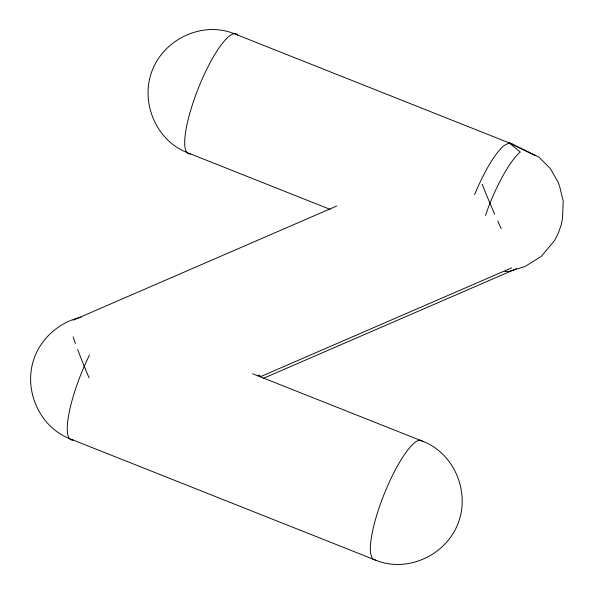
<?xml version="1.0" encoding="UTF-8"?>
<svg xmlns="http://www.w3.org/2000/svg" width="594" height="594" viewBox="0 0 594 594"><rect width="100%" height="100%" fill="white"/><g stroke="black" fill="none" stroke-linecap="round" stroke-linejoin="round"><path stroke-width="0.89" d="M73.3 320.136L336.805 205.984M257.737 375.772L259.437 375.044L260.521 376.663L511.627 267.879M263.276 378.378L516.483 268.688M81.155 317.293C58.531 322 39.211 339.902 32.915 362.154C24.391 392.166 40.14 426.938 69.498 438.595L376.18 560.38C408.464 573.277 447.289 554.306 458.605 521.955C469.757 491.283 454.083 453.616 423.322 441.513L252.591 373.745M504.885 271.451L509.392 271.332L524.918 266.572L541.253 256.452L554.514 240.6L558.174 233.464L561.085 225.408L562.473 218.592L563.223 201.084L559.63 186.368L558.263 182.529L550.23 168.406L538.713 156.957L512.845 144.342L234.081 33.643C201.797 20.701 162.956 39.687 151.641 72.045C140.488 102.717 156.163 140.384 186.924 152.487L330.093 209.363M512.852 144.357L509.199 142.939L504.039 145.589A64.479 15.043 -68.3 0 0 474.584 194.698M423.329 441.528L419.676 440.109A64.479 15.043 -68.3 0 0 387.132 487.013A64.479 15.043 -68.3 0 0 370.597 553.534L372.527 558.954L376.18 560.38M535.179 155.583L509.184 142.916L520.307 152.049A64.479 15.043 -68.3 0 0 485.469 215.399M73.159 440.02A64.479 15.043 -68.3 0 1 89.479 355.034M501.239 228.631A64.479 4.804 66.6 0 1 497.757 221.042M494.72 214.241A64.479 4.804 66.6 0 1 482.142 184.17M89.041 377.769A64.479 4.804 66.6 0 1 77.651 349.487M75.475 343.57A64.479 4.804 66.6 0 1 73.144 336.843M190.585 153.913A64.479 15.043 -68.3 0 1 198.314 88.32A64.479 15.043 -68.3 0 1 237.741 35.068"/></g></svg>
